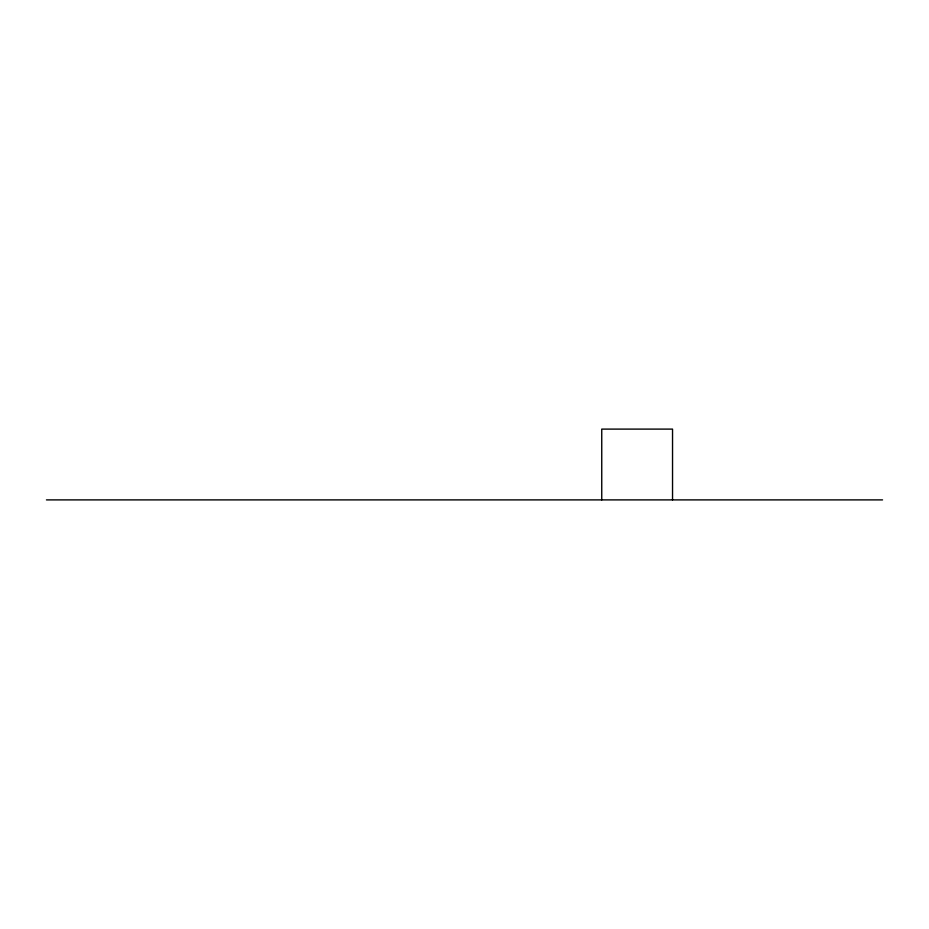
<?xml version="1.0" encoding="UTF-8"?>
<svg xmlns="http://www.w3.org/2000/svg" width="929" height="929" viewBox="0 0 929 929"><rect width="100%" height="100%" fill="white"/><g stroke="black" fill="none" stroke-linecap="round" stroke-linejoin="round"><path stroke-width="1.39" d="M46.45 499.895L882.55 499.895M672.538 499.895L672.538 429.105L601.748 429.105L601.748 499.895"/></g></svg>
